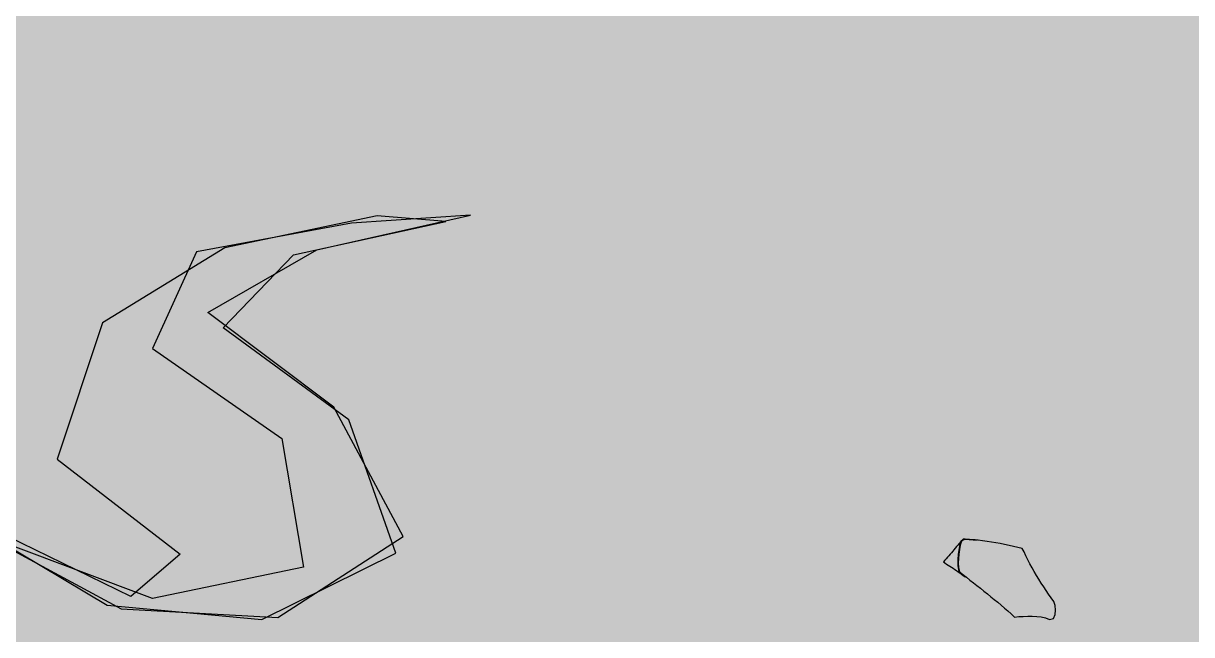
# Model space of a CAD drawing. Extents: x 0 to 1501, y 0 to 1722.
# Drawn here: x 120.04 to 125.87, y 1709.48 to 1712.53 of the extents above; entities that cross this region are included whole.
import ezdxf

# ---------------------------------------------------------------- set-up
doc = ezdxf.new("R2010")
doc.units = 0

msp = doc.modelspace()

# ---------------------------------------------------------------- hatches: boundary and pattern name
at = {"true_color": 0xf8f9fa}
msp.add_hatch(color=256, dxfattribs=at).paths.add_polyline_path([(0, 1722), (1280, 1722), (1280, 1002), (0, 1002)], flags=0)
at = {"true_color": 0xffffff}
msp.add_hatch(color=256, dxfattribs=at).paths.add_polyline_path([(0, 1722), (1280, 1722), (1280, 1656), (0, 1656)], flags=0)
at = {"true_color": 0x232323}
for points in [[(114.834, 1709.8115), (115.6026, 1709.8936), (116.3575, 1710.1156), (117.1057, 1710.359), (117.8558, 1710.595), (118.6328, 1710.7148), (119.3871, 1710.6156), (119.8425, 1709.9801), (120.528, 1709.6108), (121.3094, 1709.5679), (121.9337, 1709.9724), (121.5872, 1710.6165), (120.9595, 1711.0886), (121.5026, 1711.4013), (122.2701, 1711.5746), (121.6764, 1711.5338), (120.9032, 1711.3913), (120.6833, 1710.9103), (121.3284, 1710.4602), (121.4366, 1709.8197), (120.6828, 1709.6625), (119.9626, 1709.9337), (119.5177, 1710.5777), (118.7904, 1710.8081), (118.0078, 1710.7403), (117.2439, 1710.553), (116.4964, 1710.3081), (115.7475, 1710.0668), (114.9903, 1709.853), (114.2344, 1709.6349), (113.4796, 1709.4125), (112.7253, 1709.1886), (111.9681, 1708.9747), (111.1929, 1708.8543), (110.4224, 1708.9629), (110.3336, 1709.7213), (109.7921, 1710.1703), (109.007, 1710.2069), (108.2281, 1710.1086), (107.5457, 1709.7336), (107.2556, 1709.0347), (107.8119, 1708.5112), (107.2199, 1708.0383), (106.486, 1707.7552), (105.7325, 1707.5293), (104.9663, 1707.3506), (104.2754, 1707.2198), (105.0325, 1707.2088), (105.7961, 1707.3984), (106.5492, 1707.6259), (107.2828, 1707.9094), (107.963, 1708.3012), (107.9955, 1708.9055), (107.5918, 1709.4873), (108.1839, 1709.9859), (108.9559, 1710.1128), (109.7411, 1710.0802), (109.933, 1709.4356), (110.3478, 1708.8335), (111.1192, 1708.7116), (111.8989, 1708.8057), (112.6553, 1709.0219), (113.4072, 1709.2539), (114.1598, 1709.4835), (114.834, 1709.8115)], [(114.834, 1709.8115), (115.5934, 1709.891), (116.3395, 1710.1106), (117.0794, 1710.3504), (117.8201, 1710.5867), (118.5872, 1710.7111), (119.3473, 1710.6529), (119.7964, 1710.0237), (120.4578, 1709.63), (121.228, 1709.5591), (121.8979, 1709.8898), (121.6633, 1710.5547), (121.0358, 1711.0134), (121.3865, 1711.3774), (122.1464, 1711.5436), (121.8047, 1711.5717), (121.0445, 1711.4111), (120.4341, 1711.0376), (120.2074, 1710.3573), (120.822, 1709.8843), (120.5761, 1709.6735), (119.8925, 1710.0052), (119.4535, 1710.6424), (118.7084, 1710.81), (117.9361, 1710.728), (117.1824, 1710.5365), (116.4443, 1710.2917), (115.7033, 1710.0555), (114.9547, 1709.8444), (114.2073, 1709.6292), (113.4612, 1709.4094), (112.7155, 1709.1881), (111.9671, 1708.9767), (111.201, 1708.8559), (110.4365, 1708.9536), (110.3304, 1709.6937), (109.8269, 1710.1661), (109.0512, 1710.2097), (108.2795, 1710.1245), (107.5908, 1709.7792), (107.2493, 1709.11), (107.3579, 1708.3474), (107.0342, 1707.9604), (106.3027, 1707.6969), (105.5545, 1707.4846), (104.7947, 1707.3191), (104.4267, 1707.1634), (105.1811, 1707.2444), (105.9344, 1707.4382), (106.6763, 1707.6713), (107.3964, 1707.9643), (108.0511, 1708.3792), (107.9112, 1708.9806), (107.6445, 1709.5731), (108.2675, 1710.0201), (109.0365, 1710.1166), (109.8113, 1710.0664), (109.9303, 1709.3711), (110.3966, 1708.8133), (111.1629, 1708.7124), (111.9325, 1708.8139), (112.6796, 1709.0302), (113.4227, 1709.2599), (114.1667, 1709.4868), (114.834, 1709.8115)], [(124.7265, 1709.9595), (124.72, 1709.9519), (124.7135, 1709.9443), (124.707, 1709.9368), (124.7006, 1709.9292), (124.6941, 1709.9216), (124.6876, 1709.914), (124.6811, 1709.9065), (124.6746, 1709.8989), (124.6681, 1709.8913), (124.6616, 1709.8837), (124.6551, 1709.8762), (124.6486, 1709.8686), (124.6422, 1709.861), (124.6357, 1709.8534), (124.6292, 1709.8459), (124.635, 1709.8403), (124.6434, 1709.835), (124.6519, 1709.8297), (124.6604, 1709.8244), (124.6687, 1709.819), (124.6771, 1709.8135), (124.6854, 1709.808), (124.6936, 1709.8023), (124.7018, 1709.7966), (124.7099, 1709.7908), (124.7178, 1709.7848), (124.7257, 1709.7786), (124.7338, 1709.7729), (124.7386, 1709.771), (124.7307, 1709.7771), (124.7229, 1709.7834), (124.7152, 1709.7897), (124.7076, 1709.7961), (124.7048, 1709.8054), (124.7034, 1709.8153), (124.7024, 1709.8252), (124.7018, 1709.8351), (124.7016, 1709.8451), (124.7018, 1709.8551), (124.7023, 1709.8651), (124.7031, 1709.875), (124.7041, 1709.8849), (124.7054, 1709.8948), (124.7068, 1709.9047), (124.7084, 1709.9145), (124.71, 1709.9244), (124.7117, 1709.9342), (124.714, 1709.9437), (124.7202, 1709.9515), (124.7264, 1709.9594), (124.7363, 1709.9589), (124.7462, 1709.9583), (124.7562, 1709.9576), (124.7661, 1709.9568), (124.7761, 1709.9559), (124.786, 1709.955), (124.7959, 1709.954), (124.7862, 1709.9548), (124.7762, 1709.9556), (124.7663, 1709.9564), (124.7563, 1709.9571), (124.7464, 1709.9579), (124.7364, 1709.9587), (124.7265, 1709.9595)], [(124.9825, 1709.5705), (125.0046, 1709.5725), (125.0268, 1709.5739), (125.049, 1709.5747), (125.0713, 1709.5746), (125.0935, 1709.5735), (125.1155, 1709.571), (125.1372, 1709.5662), (125.1579, 1709.5582), (125.1782, 1709.5628), (125.1862, 1709.5832), (125.1876, 1709.6054), (125.1863, 1709.6276), (125.1783, 1709.6476), (125.1658, 1709.666), (125.1532, 1709.6844), (125.141, 1709.7029), (125.1288, 1709.7215), (125.1167, 1709.7402), (125.1049, 1709.759), (125.0932, 1709.7779), (125.0817, 1709.7969), (125.0706, 1709.8162), (125.0598, 1709.8356), (125.0495, 1709.8553), (125.0399, 1709.8754), (125.0315, 1709.8959), (125.0203, 1709.9123), (124.9987, 1709.9179), (124.9771, 1709.9231), (124.9555, 1709.928), (124.9337, 1709.9326), (124.9119, 1709.9368), (124.89, 1709.9407), (124.868, 1709.9443), (124.8461, 1709.9476), (124.824, 1709.9505), (124.802, 1709.9532), (124.7798, 1709.9555), (124.7577, 1709.9575), (124.7355, 1709.9591), (124.7183, 1709.9489), (124.7112, 1709.9286), (124.7078, 1709.9066), (124.7049, 1709.8846), (124.703, 1709.8624), (124.7026, 1709.8402), (124.7039, 1709.818), (124.708, 1709.7965), (124.7254, 1709.7825), (124.7428, 1709.7688), (124.7603, 1709.7551), (124.7778, 1709.7413), (124.7953, 1709.7276), (124.8127, 1709.7138), (124.8301, 1709.6999), (124.8475, 1709.6861), (124.8648, 1709.6722), (124.8821, 1709.6582), (124.8993, 1709.6441), (124.9164, 1709.6299), (124.9334, 1709.6156), (124.9502, 1709.6011), (124.9667, 1709.5862), (124.9825, 1709.5705)]]:
    msp.add_hatch(color=256, dxfattribs=at).paths.add_polyline_path(points, flags=0)

# ---------------------------------------------------------------- linework, layer by layer
for points in [[(119.7964, 1710.0237), (120.4578, 1709.63), (121.228, 1709.5591), (121.8979, 1709.8898), (121.6633, 1710.5547), (121.0358, 1711.0134), (121.3865, 1711.3774), (122.1464, 1711.5436), (121.8047, 1711.5717), (121.0445, 1711.4111), (120.4341, 1711.0376), (120.2074, 1710.3573), (120.822, 1709.8843), (120.5761, 1709.6735), (119.8925, 1710.0052)], [(119.8425, 1709.9801), (120.528, 1709.6108), (121.3094, 1709.5679), (121.9337, 1709.9724), (121.5872, 1710.6165), (120.9595, 1711.0886), (121.5026, 1711.4013), (122.2701, 1711.5746), (121.6764, 1711.5338), (120.9032, 1711.3913), (120.6833, 1710.9103), (121.3284, 1710.4602), (121.4366, 1709.8197), (120.6828, 1709.6625), (119.9626, 1709.9337)]]:
    msp.add_lwpolyline(points, dxfattribs=at)
for points in [[(124.7265, 1709.9595), (124.72, 1709.9519), (124.7135, 1709.9443), (124.707, 1709.9368), (124.7006, 1709.9292), (124.6941, 1709.9216), (124.6876, 1709.914), (124.6811, 1709.9065), (124.6746, 1709.8989), (124.6681, 1709.8913), (124.6616, 1709.8837), (124.6551, 1709.8762), (124.6486, 1709.8686), (124.6422, 1709.861), (124.6357, 1709.8534), (124.6292, 1709.8459), (124.635, 1709.8403), (124.6434, 1709.835), (124.6519, 1709.8297), (124.6604, 1709.8244), (124.6687, 1709.819), (124.6771, 1709.8135), (124.6854, 1709.808), (124.6936, 1709.8023), (124.7018, 1709.7966), (124.7099, 1709.7908), (124.7178, 1709.7848), (124.7257, 1709.7786), (124.7338, 1709.7729), (124.7386, 1709.771), (124.7307, 1709.7771), (124.7229, 1709.7834), (124.7152, 1709.7897), (124.7076, 1709.7961), (124.7048, 1709.8054), (124.7034, 1709.8153), (124.7024, 1709.8252), (124.7018, 1709.8351), (124.7016, 1709.8451), (124.7018, 1709.8551), (124.7023, 1709.8651), (124.7031, 1709.875), (124.7041, 1709.8849), (124.7054, 1709.8948), (124.7068, 1709.9047), (124.7084, 1709.9145), (124.71, 1709.9244), (124.7117, 1709.9342), (124.714, 1709.9437), (124.7202, 1709.9515), (124.7264, 1709.9594), (124.7363, 1709.9589), (124.7462, 1709.9583), (124.7562, 1709.9576), (124.7661, 1709.9568), (124.7761, 1709.9559), (124.786, 1709.955), (124.7959, 1709.954), (124.7862, 1709.9548), (124.7762, 1709.9556), (124.7663, 1709.9564), (124.7563, 1709.9571), (124.7464, 1709.9579), (124.7364, 1709.9587), (124.7265, 1709.9595)], [(124.9825, 1709.5705), (125.0046, 1709.5725), (125.0268, 1709.5739), (125.049, 1709.5747), (125.0713, 1709.5746), (125.0935, 1709.5735), (125.1155, 1709.571), (125.1372, 1709.5662), (125.1579, 1709.5582), (125.1782, 1709.5628), (125.1862, 1709.5832), (125.1876, 1709.6054), (125.1863, 1709.6276), (125.1783, 1709.6476), (125.1658, 1709.666), (125.1532, 1709.6844), (125.141, 1709.7029), (125.1288, 1709.7215), (125.1167, 1709.7402), (125.1049, 1709.759), (125.0932, 1709.7779), (125.0817, 1709.7969), (125.0706, 1709.8162), (125.0598, 1709.8356), (125.0495, 1709.8553), (125.0399, 1709.8754), (125.0315, 1709.8959), (125.0203, 1709.9123), (124.9987, 1709.9179), (124.9771, 1709.9231), (124.9555, 1709.928), (124.9337, 1709.9326), (124.9119, 1709.9368), (124.89, 1709.9407), (124.868, 1709.9443), (124.8461, 1709.9476), (124.824, 1709.9505), (124.802, 1709.9532), (124.7798, 1709.9555), (124.7577, 1709.9575), (124.7355, 1709.9591), (124.7183, 1709.9489), (124.7112, 1709.9286), (124.7078, 1709.9066), (124.7049, 1709.8846), (124.703, 1709.8624), (124.7026, 1709.8402), (124.7039, 1709.818), (124.708, 1709.7965), (124.7254, 1709.7825), (124.7428, 1709.7688), (124.7603, 1709.7551), (124.7778, 1709.7413), (124.7953, 1709.7276), (124.8127, 1709.7138), (124.8301, 1709.6999), (124.8475, 1709.6861), (124.8648, 1709.6722), (124.8821, 1709.6582), (124.8993, 1709.6441), (124.9164, 1709.6299), (124.9334, 1709.6156), (124.9502, 1709.6011), (124.9667, 1709.5862), (124.9825, 1709.5705)]]:
    msp.add_lwpolyline(points, close=True, dxfattribs=at)

doc.saveas('drawing.dxf')
